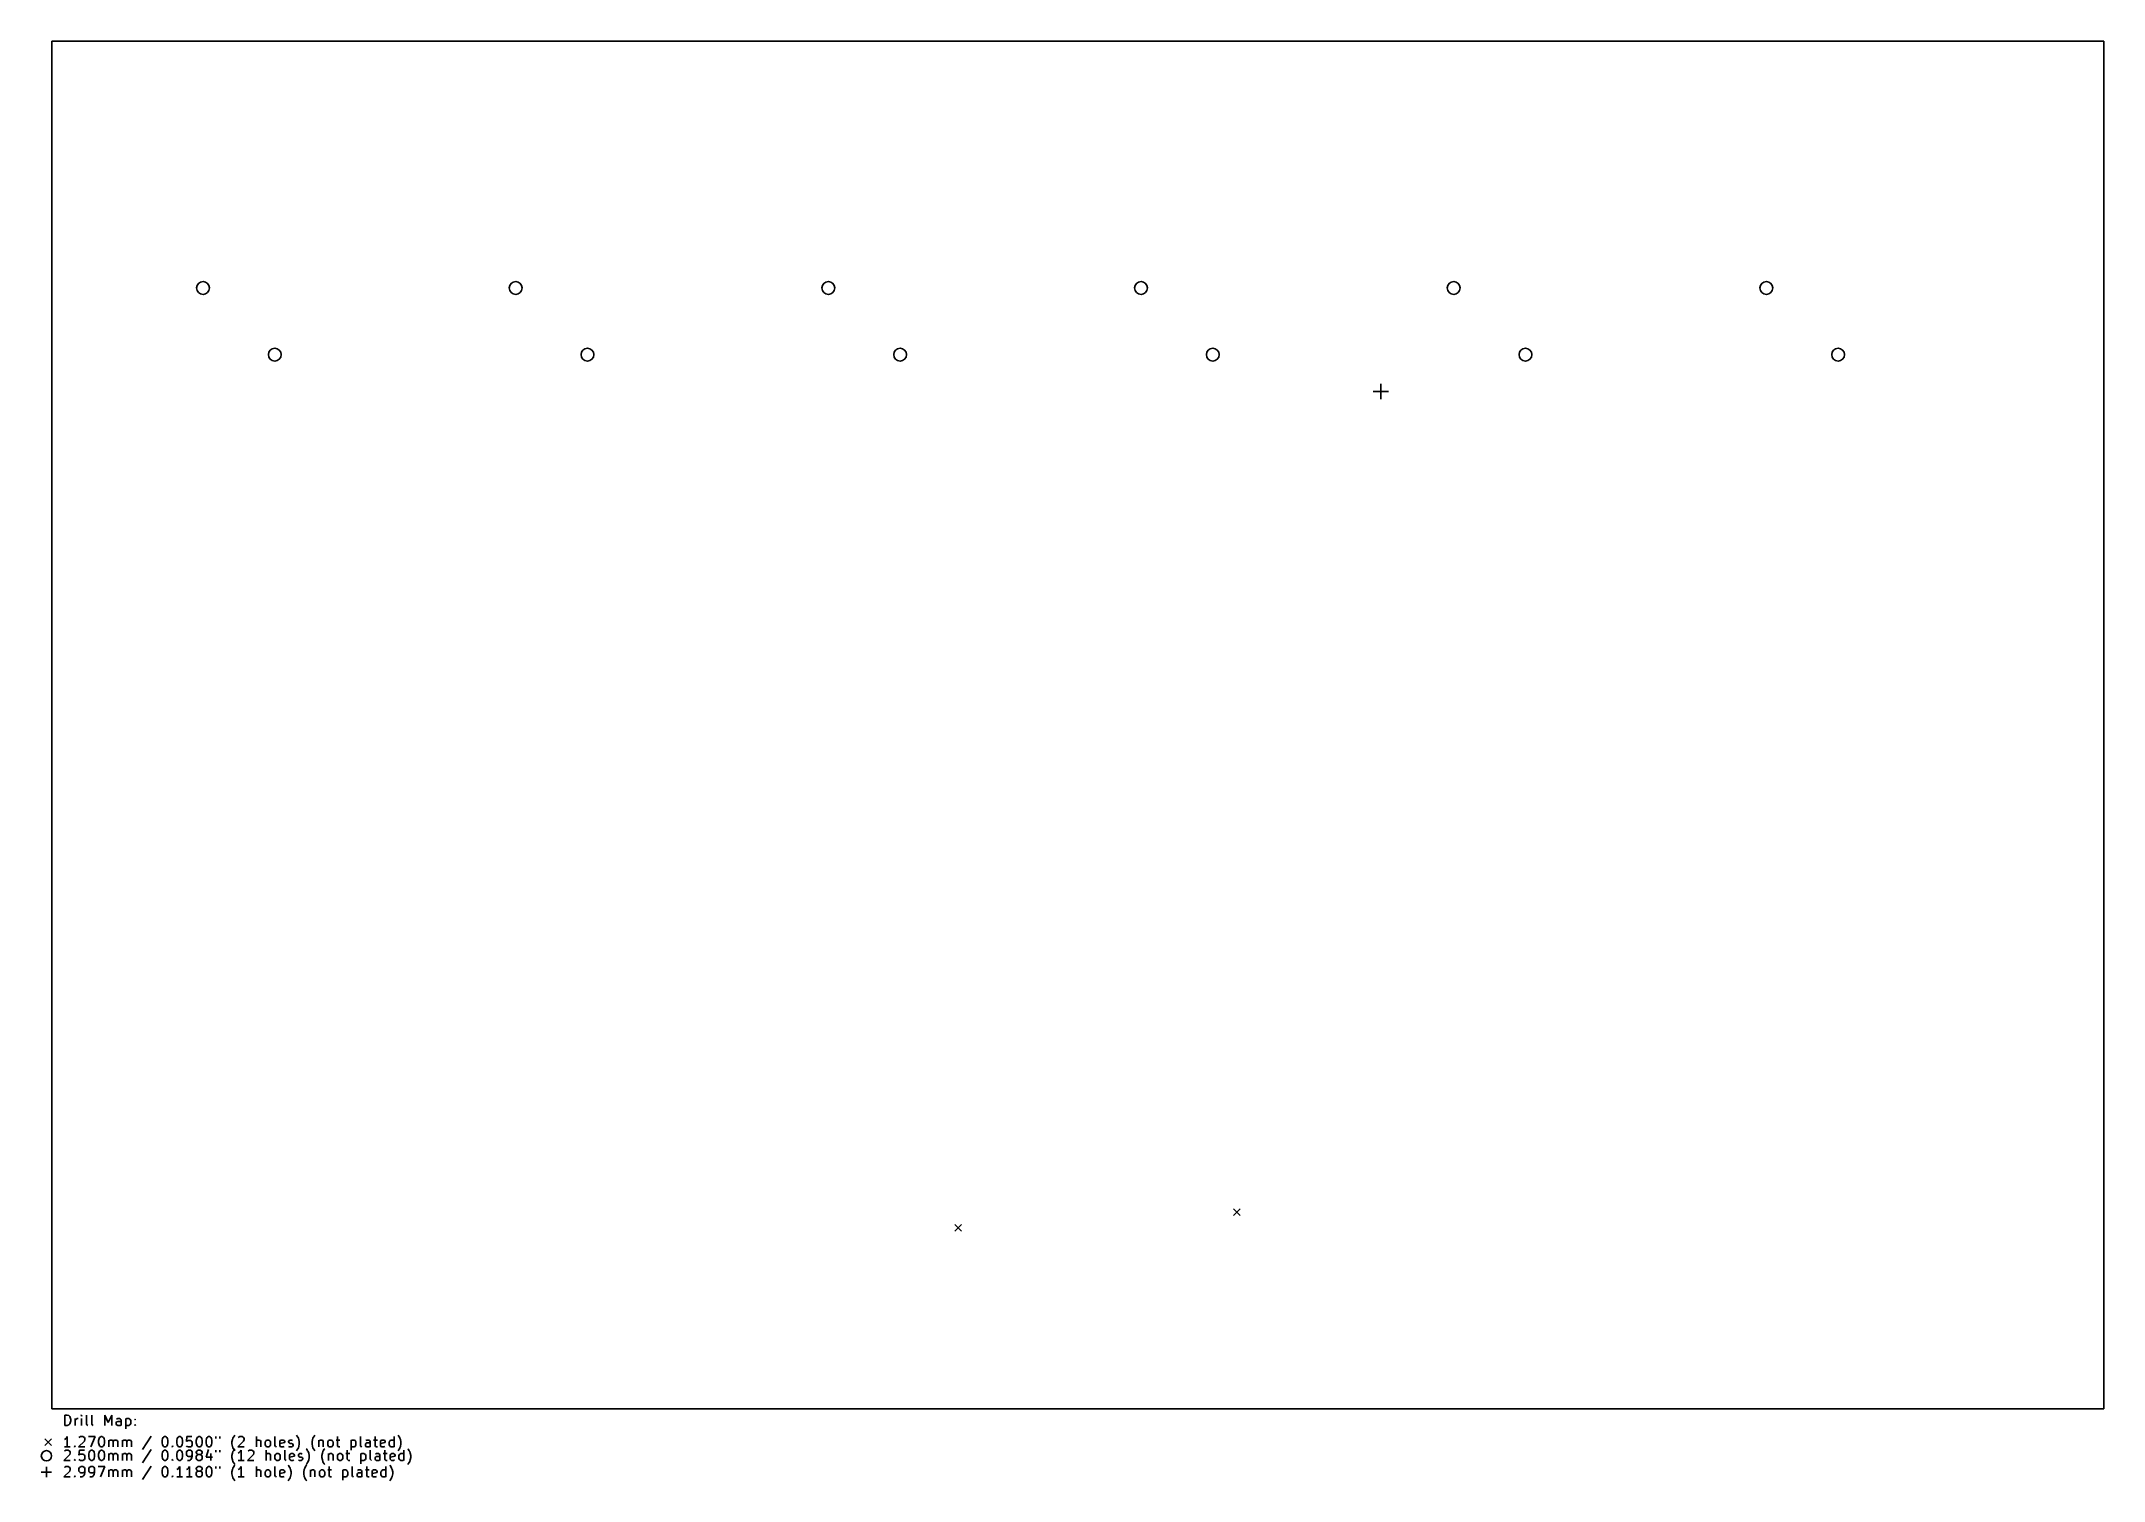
# Model space of a CAD drawing. Extents: x 3 to 18.8, y -13.8 to -2.7.
import ezdxf

# ---------------------------------------------------------------- set-up
doc = ezdxf.new("R2010")
doc.units = 0
doc.header["$MEASUREMENT"] = 0
doc.layers.add('BLACK', color=7, linetype='CONTINUOUS')

msp = doc.modelspace()

# ---------------------------------------------------------------- linework, layer by layer
at = {"layer": 'BLACK', "linetype": 'CONTINUOUS'}
for p, q in [((18.85, -2.7), (3.1, -2.7)), ((3.1, -13.2), (3.1, -2.7)), ((18.85, -2.7), (18.85, -13.2)), ((13.3, -5.329), (13.3, -5.447)), ((13.241, -5.388), (13.359, -5.388)), ((12.171, -11.664), (12.221, -11.714)), ((12.221, -11.664), (12.171, -11.714)), ((10.031, -11.784), (10.081, -11.834)), ((10.081, -11.784), (10.031, -11.834)), ((3.1, -13.2), (18.85, -13.2)), ((3.2, -13.326), (3.2, -13.247)), ((3.2, -13.247), (3.218, -13.247)), ((3.218, -13.247), (3.23, -13.251)), ((3.23, -13.251), (3.237, -13.258)), ((3.237, -13.258), (3.241, -13.266)), ((3.241, -13.266), (3.245, -13.281)), ((3.245, -13.292), (3.241, -13.307)), ((3.245, -13.281), (3.245, -13.292)), ((3.278, -13.326), (3.278, -13.273)), ((3.278, -13.288), (3.282, -13.281)), ((3.282, -13.281), (3.286, -13.277)), ((3.286, -13.277), (3.293, -13.273)), ((3.293, -13.273), (3.301, -13.273)), ((3.327, -13.247), (3.323, -13.251)), ((3.323, -13.251), (3.327, -13.254)), ((3.331, -13.251), (3.327, -13.247)), ((3.327, -13.247), (3.327, -13.254)), ((3.327, -13.254), (3.331, -13.251)), ((3.327, -13.326), (3.327, -13.273)), ((3.365, -13.314), (3.365, -13.247)), ((3.406, -13.314), (3.406, -13.247)), ((3.507, -13.326), (3.507, -13.247)), ((3.507, -13.247), (3.533, -13.303)), ((3.533, -13.303), (3.56, -13.247)), ((3.56, -13.247), (3.56, -13.326)), ((3.605, -13.273), (3.597, -13.277)), ((3.597, -13.299), (3.605, -13.296)), ((3.62, -13.273), (3.605, -13.273)), ((3.605, -13.296), (3.623, -13.296)), ((3.627, -13.277), (3.62, -13.273)), ((3.623, -13.296), (3.631, -13.292)), ((3.631, -13.284), (3.627, -13.277)), ((3.631, -13.326), (3.631, -13.284)), ((3.668, -13.273), (3.668, -13.352)), ((3.668, -13.277), (3.676, -13.273)), ((3.676, -13.273), (3.691, -13.273)), ((3.691, -13.273), (3.698, -13.277)), ((3.698, -13.277), (3.702, -13.281)), ((3.702, -13.281), (3.706, -13.288)), ((3.706, -13.288), (3.706, -13.311)), ((3.736, -13.281), (3.74, -13.277)), ((3.74, -13.284), (3.736, -13.281)), ((3.74, -13.277), (3.743, -13.281)), ((3.74, -13.277), (3.74, -13.284)), ((3.743, -13.281), (3.74, -13.284)), ((3.047, -13.43), (3.097, -13.48)), ((3.097, -13.43), (3.047, -13.48)), ((3.203, -13.431), (3.196, -13.435)), ((3.218, -13.326), (3.2, -13.326)), ((3.211, -13.423), (3.203, -13.431)), ((3.218, -13.412), (3.211, -13.423)), ((3.23, -13.322), (3.218, -13.326)), ((3.218, -13.491), (3.218, -13.412)), ((3.237, -13.314), (3.23, -13.322)), ((3.241, -13.307), (3.237, -13.314)), ((3.35, -13.446), (3.305, -13.491)), ((3.308, -13.42), (3.312, -13.416)), ((3.312, -13.416), (3.32, -13.412)), ((3.32, -13.412), (3.338, -13.412)), ((3.338, -13.412), (3.346, -13.416)), ((3.346, -13.416), (3.35, -13.42)), ((3.35, -13.42), (3.353, -13.427)), ((3.353, -13.435), (3.35, -13.446)), ((3.353, -13.427), (3.353, -13.435)), ((3.368, -13.322), (3.365, -13.314)), ((3.376, -13.326), (3.368, -13.322)), ((3.38, -13.412), (3.432, -13.412)), ((3.432, -13.412), (3.398, -13.491)), ((3.41, -13.322), (3.406, -13.314)), ((3.417, -13.326), (3.41, -13.322)), ((3.458, -13.442), (3.462, -13.427)), ((3.458, -13.461), (3.458, -13.442)), ((3.462, -13.427), (3.466, -13.42)), ((3.466, -13.42), (3.47, -13.416)), ((3.47, -13.416), (3.477, -13.412)), ((3.477, -13.412), (3.485, -13.412)), ((3.485, -13.412), (3.492, -13.416)), ((3.492, -13.416), (3.496, -13.42)), ((3.496, -13.42), (3.5, -13.427)), ((3.5, -13.427), (3.503, -13.442)), ((3.503, -13.442), (3.503, -13.461)), ((3.537, -13.491), (3.537, -13.438)), ((3.537, -13.446), (3.541, -13.442)), ((3.541, -13.442), (3.548, -13.438)), ((3.548, -13.438), (3.56, -13.438)), ((3.56, -13.438), (3.567, -13.442)), ((3.567, -13.442), (3.571, -13.45)), ((3.571, -13.45), (3.575, -13.442)), ((3.571, -13.45), (3.571, -13.491)), ((3.575, -13.442), (3.582, -13.438)), ((3.582, -13.438), (3.593, -13.438)), ((3.593, -13.307), (3.597, -13.299)), ((3.593, -13.314), (3.593, -13.307)), ((3.597, -13.322), (3.593, -13.314)), ((3.593, -13.438), (3.601, -13.442)), ((3.605, -13.326), (3.597, -13.322)), ((3.601, -13.442), (3.605, -13.45)), ((3.623, -13.326), (3.605, -13.326)), ((3.605, -13.45), (3.605, -13.491)), ((3.631, -13.322), (3.623, -13.326)), ((3.642, -13.491), (3.642, -13.438)), ((3.642, -13.446), (3.646, -13.442)), ((3.646, -13.442), (3.653, -13.438)), ((3.653, -13.438), (3.665, -13.438)), ((3.665, -13.438), (3.672, -13.442)), ((3.676, -13.326), (3.668, -13.322)), ((3.672, -13.442), (3.676, -13.45)), ((3.691, -13.326), (3.676, -13.326)), ((3.676, -13.45), (3.68, -13.442)), ((3.676, -13.45), (3.676, -13.491)), ((3.68, -13.442), (3.687, -13.438)), ((3.687, -13.438), (3.698, -13.438)), ((3.698, -13.322), (3.691, -13.326)), ((3.702, -13.318), (3.698, -13.322)), ((3.698, -13.438), (3.706, -13.442)), ((3.706, -13.311), (3.702, -13.318)), ((3.706, -13.442), (3.71, -13.45)), ((3.71, -13.45), (3.71, -13.491)), ((3.736, -13.322), (3.74, -13.318)), ((3.74, -13.326), (3.736, -13.322)), ((3.74, -13.318), (3.743, -13.322)), ((3.74, -13.318), (3.74, -13.326)), ((3.743, -13.322), (3.74, -13.326)), ((3.863, -13.408), (3.796, -13.51)), ((3.946, -13.442), (3.95, -13.427)), ((3.946, -13.461), (3.946, -13.442)), ((3.95, -13.427), (3.953, -13.42)), ((3.953, -13.42), (3.957, -13.416)), ((3.957, -13.416), (3.965, -13.412)), ((3.965, -13.412), (3.972, -13.412)), ((3.972, -13.412), (3.98, -13.416)), ((3.98, -13.416), (3.983, -13.42)), ((3.983, -13.42), (3.987, -13.427)), ((3.987, -13.427), (3.991, -13.442)), ((3.991, -13.442), (3.991, -13.461)), ((4.058, -13.442), (4.062, -13.427)), ((4.058, -13.461), (4.058, -13.442)), ((4.062, -13.427), (4.066, -13.42)), ((4.066, -13.42), (4.07, -13.416)), ((4.07, -13.416), (4.077, -13.412)), ((4.077, -13.412), (4.085, -13.412)), ((4.085, -13.412), (4.092, -13.416)), ((4.092, -13.416), (4.096, -13.42)), ((4.096, -13.42), (4.1, -13.427)), ((4.1, -13.427), (4.103, -13.442)), ((4.103, -13.442), (4.103, -13.461)), ((4.137, -13.412), (4.133, -13.45)), ((4.133, -13.45), (4.137, -13.446)), ((4.175, -13.412), (4.137, -13.412)), ((4.137, -13.446), (4.145, -13.442)), ((4.145, -13.442), (4.163, -13.442)), ((4.163, -13.442), (4.171, -13.446)), ((4.171, -13.446), (4.175, -13.45)), ((4.175, -13.45), (4.178, -13.457)), ((4.208, -13.442), (4.212, -13.427)), ((4.208, -13.461), (4.208, -13.442)), ((4.212, -13.427), (4.216, -13.42)), ((4.216, -13.42), (4.22, -13.416)), ((4.22, -13.416), (4.227, -13.412)), ((4.227, -13.412), (4.235, -13.412)), ((4.235, -13.412), (4.242, -13.416)), ((4.242, -13.416), (4.246, -13.42)), ((4.246, -13.42), (4.25, -13.427)), ((4.25, -13.427), (4.253, -13.442)), ((4.253, -13.442), (4.253, -13.461)), ((4.283, -13.442), (4.287, -13.427)), ((4.283, -13.461), (4.283, -13.442)), ((4.287, -13.427), (4.291, -13.42)), ((4.291, -13.42), (4.295, -13.416)), ((4.295, -13.416), (4.302, -13.412)), ((4.302, -13.412), (4.31, -13.412)), ((4.31, -13.412), (4.317, -13.416)), ((4.317, -13.416), (4.321, -13.42)), ((4.321, -13.42), (4.325, -13.427)), ((4.325, -13.427), (4.328, -13.442)), ((4.328, -13.442), (4.328, -13.461)), ((4.358, -13.412), (4.358, -13.427)), ((4.388, -13.412), (4.388, -13.427)), ((4.482, -13.453), (4.486, -13.435)), ((4.482, -13.468), (4.482, -13.453)), ((4.486, -13.435), (4.49, -13.423)), ((4.49, -13.423), (4.493, -13.416)), ((4.493, -13.416), (4.501, -13.405)), ((4.501, -13.405), (4.505, -13.401)), ((4.572, -13.446), (4.527, -13.491)), ((4.531, -13.42), (4.535, -13.416)), ((4.535, -13.416), (4.542, -13.412)), ((4.542, -13.412), (4.561, -13.412)), ((4.561, -13.412), (4.568, -13.416)), ((4.568, -13.416), (4.572, -13.42)), ((4.572, -13.42), (4.576, -13.427)), ((4.576, -13.435), (4.572, -13.446)), ((4.576, -13.427), (4.576, -13.435)), ((4.67, -13.491), (4.67, -13.412)), ((4.673, -13.442), (4.67, -13.446)), ((4.681, -13.438), (4.673, -13.442)), ((4.692, -13.438), (4.681, -13.438)), ((4.7, -13.442), (4.692, -13.438)), ((4.703, -13.45), (4.7, -13.442)), ((4.703, -13.491), (4.703, -13.45)), ((4.737, -13.453), (4.741, -13.446)), ((4.737, -13.476), (4.737, -13.453)), ((4.741, -13.446), (4.745, -13.442)), ((4.745, -13.442), (4.752, -13.438)), ((4.752, -13.438), (4.763, -13.438)), ((4.763, -13.438), (4.771, -13.442)), ((4.771, -13.442), (4.775, -13.446)), ((4.775, -13.446), (4.778, -13.453)), ((4.778, -13.453), (4.778, -13.476)), ((4.812, -13.48), (4.812, -13.412)), ((4.85, -13.45), (4.853, -13.442)), ((4.85, -13.48), (4.85, -13.45)), ((4.853, -13.442), (4.861, -13.438)), ((4.861, -13.438), (4.876, -13.438)), ((4.876, -13.438), (4.883, -13.442)), ((4.883, -13.442), (4.887, -13.45)), ((4.887, -13.45), (4.887, -13.457)), ((4.917, -13.45), (4.921, -13.442)), ((4.917, -13.453), (4.917, -13.45)), ((4.921, -13.461), (4.917, -13.453)), ((4.921, -13.442), (4.928, -13.438)), ((4.928, -13.438), (4.939, -13.438)), ((4.939, -13.438), (4.947, -13.442)), ((4.981, -13.405), (4.977, -13.401)), ((4.988, -13.416), (4.981, -13.405)), ((4.992, -13.423), (4.988, -13.416)), ((4.996, -13.435), (4.992, -13.423)), ((4.999, -13.453), (4.996, -13.435)), ((4.999, -13.468), (4.999, -13.453)), ((5.097, -13.453), (5.101, -13.435)), ((5.097, -13.468), (5.097, -13.453)), ((5.101, -13.435), (5.104, -13.423)), ((5.104, -13.423), (5.108, -13.416)), ((5.108, -13.416), (5.116, -13.405)), ((5.116, -13.405), (5.119, -13.401)), ((5.149, -13.438), (5.149, -13.491)), ((5.149, -13.446), (5.153, -13.442)), ((5.153, -13.442), (5.161, -13.438)), ((5.161, -13.438), (5.172, -13.438)), ((5.172, -13.438), (5.179, -13.442)), ((5.179, -13.442), (5.183, -13.45)), ((5.183, -13.45), (5.183, -13.491)), ((5.217, -13.453), (5.221, -13.446)), ((5.217, -13.476), (5.217, -13.453)), ((5.221, -13.446), (5.224, -13.442)), ((5.224, -13.442), (5.232, -13.438)), ((5.232, -13.438), (5.243, -13.438)), ((5.243, -13.438), (5.251, -13.442)), ((5.251, -13.442), (5.254, -13.446)), ((5.254, -13.446), (5.258, -13.453)), ((5.258, -13.453), (5.258, -13.476)), ((5.281, -13.438), (5.311, -13.438)), ((5.292, -13.412), (5.292, -13.48)), ((5.397, -13.438), (5.397, -13.517)), ((5.397, -13.442), (5.404, -13.438)), ((5.404, -13.438), (5.419, -13.438)), ((5.419, -13.438), (5.427, -13.442)), ((5.427, -13.442), (5.431, -13.446)), ((5.431, -13.446), (5.434, -13.453)), ((5.434, -13.453), (5.434, -13.476)), ((5.468, -13.48), (5.468, -13.412)), ((5.517, -13.438), (5.509, -13.442)), ((5.532, -13.438), (5.517, -13.438)), ((5.539, -13.442), (5.532, -13.438)), ((5.543, -13.45), (5.539, -13.442)), ((5.543, -13.491), (5.543, -13.45)), ((5.569, -13.438), (5.599, -13.438)), ((5.581, -13.412), (5.581, -13.48)), ((5.622, -13.45), (5.626, -13.442)), ((5.622, -13.48), (5.622, -13.45)), ((5.626, -13.442), (5.633, -13.438)), ((5.633, -13.438), (5.648, -13.438)), ((5.648, -13.438), (5.656, -13.442)), ((5.656, -13.442), (5.659, -13.45)), ((5.659, -13.45), (5.659, -13.457)), ((5.689, -13.453), (5.693, -13.446)), ((5.689, -13.476), (5.689, -13.453)), ((5.693, -13.446), (5.697, -13.442)), ((5.697, -13.442), (5.704, -13.438)), ((5.704, -13.438), (5.719, -13.438)), ((5.719, -13.438), (5.727, -13.442)), ((5.727, -13.491), (5.727, -13.412)), ((5.761, -13.405), (5.757, -13.401)), ((5.768, -13.416), (5.761, -13.405)), ((5.772, -13.423), (5.768, -13.416)), ((5.776, -13.435), (5.772, -13.423)), ((5.779, -13.453), (5.776, -13.435)), ((5.779, -13.468), (5.779, -13.453)), ((3.237, -13.55), (3.192, -13.595)), ((3.192, -13.595), (3.241, -13.595)), ((3.241, -13.491), (3.196, -13.491)), ((3.196, -13.524), (3.2, -13.52)), ((3.2, -13.52), (3.207, -13.516)), ((3.207, -13.516), (3.226, -13.516)), ((3.226, -13.516), (3.233, -13.52)), ((3.233, -13.52), (3.237, -13.524)), ((3.237, -13.524), (3.241, -13.531)), ((3.241, -13.539), (3.237, -13.55)), ((3.241, -13.531), (3.241, -13.539)), ((3.271, -13.487), (3.275, -13.483)), ((3.275, -13.491), (3.271, -13.487)), ((3.271, -13.591), (3.275, -13.587)), ((3.275, -13.595), (3.271, -13.591)), ((3.275, -13.483), (3.278, -13.487)), ((3.275, -13.483), (3.275, -13.491)), ((3.278, -13.487), (3.275, -13.491)), ((3.275, -13.587), (3.278, -13.591)), ((3.275, -13.587), (3.275, -13.595)), ((3.278, -13.591), (3.275, -13.595)), ((3.305, -13.491), (3.353, -13.491)), ((3.312, -13.516), (3.308, -13.554)), ((3.308, -13.554), (3.312, -13.55)), ((3.312, -13.591), (3.308, -13.587)), ((3.35, -13.516), (3.312, -13.516)), ((3.312, -13.55), (3.32, -13.546)), ((3.32, -13.595), (3.312, -13.591)), ((3.32, -13.546), (3.338, -13.546)), ((3.338, -13.595), (3.32, -13.595)), ((3.338, -13.546), (3.346, -13.55)), ((3.346, -13.591), (3.338, -13.595)), ((3.346, -13.55), (3.35, -13.554)), ((3.35, -13.587), (3.346, -13.591)), ((3.35, -13.554), (3.353, -13.561)), ((3.353, -13.58), (3.35, -13.587)), ((3.353, -13.561), (3.353, -13.58)), ((3.383, -13.546), (3.387, -13.531)), ((3.383, -13.565), (3.383, -13.546)), ((3.387, -13.58), (3.383, -13.565)), ((3.387, -13.531), (3.391, -13.524)), ((3.391, -13.587), (3.387, -13.58)), ((3.391, -13.524), (3.395, -13.52)), ((3.395, -13.591), (3.391, -13.587)), ((3.395, -13.52), (3.402, -13.516)), ((3.402, -13.595), (3.395, -13.591)), ((3.402, -13.516), (3.41, -13.516)), ((3.41, -13.595), (3.402, -13.595)), ((3.41, -13.516), (3.417, -13.52)), ((3.417, -13.591), (3.41, -13.595)), ((3.417, -13.52), (3.421, -13.524)), ((3.421, -13.587), (3.417, -13.591)), ((3.421, -13.524), (3.425, -13.531)), ((3.425, -13.58), (3.421, -13.587)), ((3.425, -13.531), (3.428, -13.546)), ((3.428, -13.565), (3.425, -13.58)), ((3.428, -13.546), (3.428, -13.565)), ((3.462, -13.476), (3.458, -13.461)), ((3.458, -13.546), (3.462, -13.531)), ((3.458, -13.565), (3.458, -13.546)), ((3.462, -13.58), (3.458, -13.565)), ((3.466, -13.483), (3.462, -13.476)), ((3.462, -13.531), (3.466, -13.524)), ((3.466, -13.587), (3.462, -13.58)), ((3.47, -13.487), (3.466, -13.483)), ((3.466, -13.524), (3.47, -13.52)), ((3.47, -13.591), (3.466, -13.587)), ((3.477, -13.491), (3.47, -13.487)), ((3.47, -13.52), (3.477, -13.516)), ((3.477, -13.595), (3.47, -13.591)), ((3.485, -13.491), (3.477, -13.491)), ((3.477, -13.516), (3.485, -13.516)), ((3.485, -13.595), (3.477, -13.595)), ((3.492, -13.487), (3.485, -13.491)), ((3.485, -13.516), (3.492, -13.52)), ((3.492, -13.591), (3.485, -13.595)), ((3.496, -13.483), (3.492, -13.487)), ((3.492, -13.52), (3.496, -13.524)), ((3.496, -13.587), (3.492, -13.591)), ((3.5, -13.476), (3.496, -13.483)), ((3.496, -13.524), (3.5, -13.531)), ((3.5, -13.58), (3.496, -13.587)), ((3.503, -13.461), (3.5, -13.476)), ((3.5, -13.531), (3.503, -13.546)), ((3.503, -13.565), (3.5, -13.58)), ((3.503, -13.546), (3.503, -13.565)), ((3.537, -13.595), (3.537, -13.542)), ((3.537, -13.55), (3.541, -13.546)), ((3.541, -13.546), (3.548, -13.542)), ((3.548, -13.542), (3.56, -13.542)), ((3.56, -13.542), (3.567, -13.546)), ((3.567, -13.546), (3.571, -13.554)), ((3.571, -13.554), (3.575, -13.546)), ((3.571, -13.554), (3.571, -13.595)), ((3.575, -13.546), (3.582, -13.542)), ((3.582, -13.542), (3.593, -13.542)), ((3.593, -13.542), (3.601, -13.546)), ((3.601, -13.546), (3.605, -13.554)), ((3.605, -13.554), (3.605, -13.595)), ((3.642, -13.595), (3.642, -13.542)), ((3.642, -13.55), (3.646, -13.546)), ((3.646, -13.546), (3.653, -13.542)), ((3.653, -13.542), (3.665, -13.542)), ((3.665, -13.542), (3.672, -13.546)), ((3.672, -13.546), (3.676, -13.554)), ((3.676, -13.554), (3.68, -13.546)), ((3.676, -13.554), (3.676, -13.595)), ((3.68, -13.546), (3.687, -13.542)), ((3.687, -13.542), (3.698, -13.542)), ((3.698, -13.542), (3.706, -13.546)), ((3.706, -13.546), (3.71, -13.554)), ((3.71, -13.554), (3.71, -13.595)), ((3.863, -13.512), (3.796, -13.614)), ((3.95, -13.476), (3.946, -13.461)), ((3.946, -13.546), (3.95, -13.531)), ((3.946, -13.565), (3.946, -13.546)), ((3.95, -13.58), (3.946, -13.565)), ((3.953, -13.483), (3.95, -13.476)), ((3.95, -13.531), (3.953, -13.524)), ((3.953, -13.587), (3.95, -13.58)), ((3.957, -13.487), (3.953, -13.483)), ((3.953, -13.524), (3.957, -13.52)), ((3.957, -13.591), (3.953, -13.587)), ((3.965, -13.491), (3.957, -13.487)), ((3.957, -13.52), (3.965, -13.516)), ((3.965, -13.595), (3.957, -13.591)), ((3.972, -13.491), (3.965, -13.491)), ((3.965, -13.516), (3.972, -13.516)), ((3.972, -13.595), (3.965, -13.595)), ((3.98, -13.487), (3.972, -13.491)), ((3.972, -13.516), (3.98, -13.52)), ((3.98, -13.591), (3.972, -13.595)), ((3.983, -13.483), (3.98, -13.487)), ((3.98, -13.52), (3.983, -13.524)), ((3.983, -13.587), (3.98, -13.591)), ((3.987, -13.476), (3.983, -13.483)), ((3.983, -13.524), (3.987, -13.531)), ((3.987, -13.58), (3.983, -13.587)), ((3.991, -13.461), (3.987, -13.476)), ((3.987, -13.531), (3.991, -13.546)), ((3.991, -13.565), (3.987, -13.58)), ((3.991, -13.546), (3.991, -13.565)), ((4.021, -13.487), (4.025, -13.483)), ((4.025, -13.491), (4.021, -13.487)), ((4.021, -13.591), (4.025, -13.587)), ((4.025, -13.595), (4.021, -13.591)), ((4.025, -13.483), (4.028, -13.487)), ((4.025, -13.483), (4.025, -13.491)), ((4.028, -13.487), (4.025, -13.491)), ((4.025, -13.587), (4.028, -13.591)), ((4.025, -13.587), (4.025, -13.595)), ((4.028, -13.591), (4.025, -13.595)), ((4.062, -13.476), (4.058, -13.461)), ((4.058, -13.546), (4.062, -13.531)), ((4.058, -13.565), (4.058, -13.546)), ((4.062, -13.58), (4.058, -13.565)), ((4.066, -13.483), (4.062, -13.476)), ((4.062, -13.531), (4.066, -13.524)), ((4.066, -13.587), (4.062, -13.58)), ((4.07, -13.487), (4.066, -13.483)), ((4.066, -13.524), (4.07, -13.52)), ((4.07, -13.591), (4.066, -13.587)), ((4.077, -13.491), (4.07, -13.487)), ((4.07, -13.52), (4.077, -13.516)), ((4.077, -13.595), (4.07, -13.591)), ((4.085, -13.491), (4.077, -13.491)), ((4.077, -13.516), (4.085, -13.516)), ((4.085, -13.595), (4.077, -13.595)), ((4.092, -13.487), (4.085, -13.491)), ((4.085, -13.516), (4.092, -13.52)), ((4.092, -13.591), (4.085, -13.595)), ((4.096, -13.483), (4.092, -13.487)), ((4.092, -13.52), (4.096, -13.524)), ((4.096, -13.587), (4.092, -13.591)), ((4.1, -13.476), (4.096, -13.483)), ((4.096, -13.524), (4.1, -13.531)), ((4.1, -13.58), (4.096, -13.587)), ((4.103, -13.461), (4.1, -13.476)), ((4.1, -13.531), (4.103, -13.546)), ((4.103, -13.565), (4.1, -13.58)), ((4.103, -13.546), (4.103, -13.565)), ((4.137, -13.487), (4.133, -13.483)), ((4.137, -13.524), (4.133, -13.531)), ((4.133, -13.531), (4.133, -13.55)), ((4.133, -13.55), (4.137, -13.557)), ((4.145, -13.491), (4.137, -13.487)), ((4.141, -13.52), (4.137, -13.524)), ((4.137, -13.557), (4.141, -13.561)), ((4.148, -13.516), (4.141, -13.52)), ((4.141, -13.561), (4.148, -13.565)), ((4.141, -13.595), (4.156, -13.595)), ((4.163, -13.491), (4.145, -13.491)), ((4.163, -13.516), (4.148, -13.516)), ((4.148, -13.565), (4.163, -13.565)), ((4.156, -13.595), (4.163, -13.591)), ((4.171, -13.487), (4.163, -13.491)), ((4.171, -13.52), (4.163, -13.516)), ((4.163, -13.565), (4.171, -13.561)), ((4.163, -13.591), (4.167, -13.587)), ((4.167, -13.587), (4.175, -13.576)), ((4.175, -13.483), (4.171, -13.487)), ((4.175, -13.524), (4.171, -13.52)), ((4.171, -13.561), (4.175, -13.557)), ((4.178, -13.476), (4.175, -13.483)), ((4.178, -13.531), (4.175, -13.524)), ((4.175, -13.557), (4.178, -13.55)), ((4.175, -13.576), (4.178, -13.561)), ((4.178, -13.457), (4.178, -13.476)), ((4.178, -13.561), (4.178, -13.531)), ((4.212, -13.476), (4.208, -13.461)), ((4.208, -13.531), (4.212, -13.524)), ((4.208, -13.535), (4.208, -13.531)), ((4.212, -13.542), (4.208, -13.535)), ((4.212, -13.557), (4.208, -13.565)), ((4.208, -13.565), (4.208, -13.58)), ((4.208, -13.58), (4.212, -13.587)), ((4.216, -13.483), (4.212, -13.476)), ((4.212, -13.524), (4.216, -13.52)), ((4.216, -13.546), (4.212, -13.542)), ((4.216, -13.554), (4.212, -13.557)), ((4.212, -13.587), (4.216, -13.591)), ((4.22, -13.487), (4.216, -13.483)), ((4.216, -13.52), (4.223, -13.516)), ((4.223, -13.55), (4.216, -13.546)), ((4.223, -13.55), (4.216, -13.554)), ((4.216, -13.591), (4.223, -13.595)), ((4.227, -13.491), (4.22, -13.487)), ((4.223, -13.516), (4.238, -13.516)), ((4.238, -13.55), (4.223, -13.55)), ((4.223, -13.595), (4.238, -13.595)), ((4.235, -13.491), (4.227, -13.491)), ((4.242, -13.487), (4.235, -13.491)), ((4.238, -13.516), (4.246, -13.52)), ((4.246, -13.546), (4.238, -13.55)), ((4.246, -13.554), (4.238, -13.55)), ((4.238, -13.595), (4.246, -13.591)), ((4.246, -13.483), (4.242, -13.487)), ((4.25, -13.476), (4.246, -13.483)), ((4.246, -13.52), (4.25, -13.524)), ((4.25, -13.542), (4.246, -13.546)), ((4.25, -13.557), (4.246, -13.554)), ((4.246, -13.591), (4.25, -13.587)), ((4.253, -13.461), (4.25, -13.476)), ((4.25, -13.524), (4.253, -13.531)), ((4.253, -13.535), (4.25, -13.542)), ((4.253, -13.565), (4.25, -13.557)), ((4.25, -13.587), (4.253, -13.58)), ((4.253, -13.531), (4.253, -13.535)), ((4.253, -13.58), (4.253, -13.565)), ((4.287, -13.476), (4.283, -13.461)), ((4.302, -13.512), (4.283, -13.569)), ((4.283, -13.569), (4.332, -13.569)), ((4.291, -13.483), (4.287, -13.476)), ((4.295, -13.487), (4.291, -13.483)), ((4.302, -13.491), (4.295, -13.487)), ((4.31, -13.491), (4.302, -13.491)), ((4.317, -13.487), (4.31, -13.491)), ((4.321, -13.483), (4.317, -13.487)), ((4.325, -13.476), (4.321, -13.483)), ((4.321, -13.542), (4.321, -13.595)), ((4.328, -13.461), (4.325, -13.476)), ((4.358, -13.516), (4.358, -13.531)), ((4.388, -13.516), (4.388, -13.531)), ((4.486, -13.487), (4.482, -13.468)), ((4.482, -13.557), (4.486, -13.539)), ((4.482, -13.572), (4.482, -13.557)), ((4.486, -13.591), (4.482, -13.572)), ((4.49, -13.498), (4.486, -13.487)), ((4.486, -13.539), (4.49, -13.527)), ((4.49, -13.602), (4.486, -13.591)), ((4.493, -13.506), (4.49, -13.498)), ((4.49, -13.527), (4.493, -13.52)), ((4.493, -13.61), (4.49, -13.602)), ((4.501, -13.517), (4.493, -13.506)), ((4.493, -13.52), (4.501, -13.509)), ((4.501, -13.621), (4.493, -13.61)), ((4.501, -13.509), (4.505, -13.505)), ((4.505, -13.521), (4.501, -13.517)), ((4.527, -13.491), (4.576, -13.491)), ((4.538, -13.535), (4.531, -13.539)), ((4.576, -13.595), (4.531, -13.595)), ((4.546, -13.527), (4.538, -13.535)), ((4.553, -13.516), (4.546, -13.527)), ((4.553, -13.595), (4.553, -13.516)), ((4.647, -13.55), (4.602, -13.595)), ((4.602, -13.595), (4.651, -13.595)), ((4.606, -13.524), (4.61, -13.52)), ((4.61, -13.52), (4.617, -13.516)), ((4.617, -13.516), (4.636, -13.516)), ((4.636, -13.516), (4.643, -13.52)), ((4.643, -13.52), (4.647, -13.524)), ((4.647, -13.524), (4.651, -13.531)), ((4.651, -13.539), (4.647, -13.55)), ((4.651, -13.531), (4.651, -13.539)), ((4.741, -13.483), (4.737, -13.476)), ((4.745, -13.487), (4.741, -13.483)), ((4.752, -13.491), (4.745, -13.487)), ((4.745, -13.595), (4.745, -13.516)), ((4.748, -13.546), (4.745, -13.55)), ((4.756, -13.542), (4.748, -13.546)), ((4.763, -13.491), (4.752, -13.491)), ((4.767, -13.542), (4.756, -13.542)), ((4.771, -13.487), (4.763, -13.491)), ((4.775, -13.546), (4.767, -13.542)), ((4.775, -13.483), (4.771, -13.487)), ((4.778, -13.476), (4.775, -13.483)), ((4.778, -13.554), (4.775, -13.546)), ((4.778, -13.595), (4.778, -13.554)), ((4.816, -13.487), (4.812, -13.48)), ((4.812, -13.557), (4.816, -13.55)), ((4.812, -13.58), (4.812, -13.557)), ((4.816, -13.587), (4.812, -13.58)), ((4.823, -13.491), (4.816, -13.487)), ((4.816, -13.55), (4.82, -13.546)), ((4.82, -13.591), (4.816, -13.587)), ((4.82, -13.546), (4.827, -13.542)), ((4.827, -13.595), (4.82, -13.591)), ((4.827, -13.542), (4.838, -13.542)), ((4.838, -13.595), (4.827, -13.595)), ((4.838, -13.542), (4.846, -13.546)), ((4.846, -13.591), (4.838, -13.595)), ((4.846, -13.546), (4.85, -13.55)), ((4.85, -13.587), (4.846, -13.591)), ((4.887, -13.457), (4.85, -13.465)), ((4.853, -13.487), (4.85, -13.48)), ((4.85, -13.55), (4.853, -13.557)), ((4.853, -13.58), (4.85, -13.587)), ((4.861, -13.491), (4.853, -13.487)), ((4.853, -13.557), (4.853, -13.58)), ((4.876, -13.491), (4.861, -13.491)), ((4.883, -13.487), (4.876, -13.491)), ((4.887, -13.584), (4.887, -13.516)), ((4.891, -13.591), (4.887, -13.584)), ((4.898, -13.595), (4.891, -13.591)), ((4.917, -13.487), (4.924, -13.491)), ((4.928, -13.465), (4.921, -13.461)), ((4.924, -13.491), (4.939, -13.491)), ((4.924, -13.554), (4.928, -13.546)), ((4.924, -13.584), (4.924, -13.554)), ((4.962, -13.561), (4.924, -13.569)), ((4.928, -13.591), (4.924, -13.584)), ((4.939, -13.465), (4.928, -13.465)), ((4.928, -13.546), (4.936, -13.542)), ((4.936, -13.595), (4.928, -13.591)), ((4.936, -13.542), (4.951, -13.542)), ((4.951, -13.595), (4.936, -13.595)), ((4.947, -13.468), (4.939, -13.465)), ((4.939, -13.491), (4.947, -13.487)), ((4.951, -13.476), (4.947, -13.468)), ((4.947, -13.487), (4.951, -13.48)), ((4.951, -13.48), (4.951, -13.476)), ((4.951, -13.542), (4.958, -13.546)), ((4.958, -13.591), (4.951, -13.595)), ((4.958, -13.546), (4.962, -13.554)), ((4.962, -13.554), (4.962, -13.561)), ((4.977, -13.521), (4.981, -13.517)), ((4.981, -13.517), (4.988, -13.506)), ((4.988, -13.506), (4.992, -13.498)), ((4.992, -13.498), (4.996, -13.487)), ((4.992, -13.554), (4.996, -13.546)), ((4.992, -13.557), (4.992, -13.554)), ((4.996, -13.565), (4.992, -13.557)), ((4.992, -13.591), (4.999, -13.595)), ((4.996, -13.487), (4.999, -13.468)), ((4.996, -13.546), (5.003, -13.542)), ((5.003, -13.569), (4.996, -13.565)), ((4.999, -13.595), (5.014, -13.595)), ((5.003, -13.542), (5.014, -13.542)), ((5.014, -13.569), (5.003, -13.569)), ((5.014, -13.542), (5.022, -13.546)), ((5.022, -13.572), (5.014, -13.569)), ((5.014, -13.595), (5.022, -13.591)), ((5.026, -13.58), (5.022, -13.572)), ((5.022, -13.591), (5.026, -13.584)), ((5.026, -13.584), (5.026, -13.58)), ((5.056, -13.509), (5.052, -13.505)), ((5.063, -13.52), (5.056, -13.509)), ((5.056, -13.621), (5.063, -13.61)), ((5.067, -13.527), (5.063, -13.52)), ((5.063, -13.61), (5.067, -13.602)), ((5.071, -13.539), (5.067, -13.527)), ((5.067, -13.602), (5.071, -13.591)), ((5.074, -13.557), (5.071, -13.539)), ((5.071, -13.591), (5.074, -13.572)), ((5.074, -13.572), (5.074, -13.557)), ((5.101, -13.487), (5.097, -13.468)), ((5.104, -13.498), (5.101, -13.487)), ((5.108, -13.506), (5.104, -13.498)), ((5.116, -13.517), (5.108, -13.506)), ((5.119, -13.521), (5.116, -13.517)), ((5.172, -13.557), (5.176, -13.539)), ((5.172, -13.572), (5.172, -13.557)), ((5.176, -13.591), (5.172, -13.572)), ((5.176, -13.539), (5.179, -13.527)), ((5.179, -13.602), (5.176, -13.591)), ((5.179, -13.527), (5.183, -13.52)), ((5.183, -13.61), (5.179, -13.602)), ((5.183, -13.52), (5.191, -13.509)), ((5.191, -13.621), (5.183, -13.61)), ((5.191, -13.509), (5.194, -13.505)), ((5.221, -13.483), (5.217, -13.476)), ((5.224, -13.487), (5.221, -13.483)), ((5.232, -13.491), (5.224, -13.487)), ((5.224, -13.542), (5.224, -13.595)), ((5.224, -13.55), (5.228, -13.546)), ((5.228, -13.546), (5.236, -13.542)), ((5.243, -13.491), (5.232, -13.491)), ((5.236, -13.542), (5.247, -13.542)), ((5.251, -13.487), (5.243, -13.491)), ((5.247, -13.542), (5.254, -13.546)), ((5.254, -13.483), (5.251, -13.487)), ((5.258, -13.476), (5.254, -13.483)), ((5.254, -13.546), (5.258, -13.554)), ((5.258, -13.554), (5.258, -13.595)), ((5.292, -13.48), (5.296, -13.487)), ((5.292, -13.557), (5.296, -13.55)), ((5.292, -13.58), (5.292, -13.557)), ((5.296, -13.587), (5.292, -13.58)), ((5.296, -13.487), (5.303, -13.491)), ((5.296, -13.55), (5.299, -13.546)), ((5.299, -13.591), (5.296, -13.587)), ((5.299, -13.546), (5.307, -13.542)), ((5.307, -13.595), (5.299, -13.591)), ((5.303, -13.491), (5.311, -13.491)), ((5.307, -13.542), (5.318, -13.542)), ((5.318, -13.595), (5.307, -13.595)), ((5.318, -13.542), (5.326, -13.546)), ((5.326, -13.591), (5.318, -13.595)), ((5.326, -13.546), (5.329, -13.55)), ((5.329, -13.587), (5.326, -13.591)), ((5.329, -13.55), (5.333, -13.557)), ((5.333, -13.58), (5.329, -13.587)), ((5.333, -13.557), (5.333, -13.58)), ((5.356, -13.542), (5.386, -13.542)), ((5.367, -13.516), (5.367, -13.584)), ((5.367, -13.584), (5.371, -13.591)), ((5.371, -13.591), (5.378, -13.595)), ((5.378, -13.595), (5.386, -13.595)), ((5.404, -13.491), (5.397, -13.487)), ((5.419, -13.491), (5.404, -13.491)), ((5.427, -13.487), (5.419, -13.491)), ((5.431, -13.483), (5.427, -13.487)), ((5.434, -13.476), (5.431, -13.483)), ((5.472, -13.487), (5.468, -13.48)), ((5.479, -13.491), (5.472, -13.487)), ((5.472, -13.542), (5.472, -13.621)), ((5.472, -13.546), (5.479, -13.542)), ((5.479, -13.595), (5.472, -13.591)), ((5.479, -13.542), (5.494, -13.542)), ((5.494, -13.595), (5.479, -13.595)), ((5.494, -13.542), (5.502, -13.546)), ((5.502, -13.591), (5.494, -13.595)), ((5.502, -13.546), (5.506, -13.55)), ((5.506, -13.587), (5.502, -13.591)), ((5.506, -13.472), (5.509, -13.465)), ((5.506, -13.48), (5.506, -13.472)), ((5.509, -13.487), (5.506, -13.48)), ((5.506, -13.55), (5.509, -13.557)), ((5.509, -13.58), (5.506, -13.587)), ((5.509, -13.465), (5.517, -13.461)), ((5.517, -13.491), (5.509, -13.487)), ((5.509, -13.557), (5.509, -13.58)), ((5.517, -13.461), (5.536, -13.461)), ((5.536, -13.491), (5.517, -13.491)), ((5.536, -13.461), (5.543, -13.457)), ((5.543, -13.487), (5.536, -13.491)), ((5.543, -13.584), (5.543, -13.516)), ((5.547, -13.591), (5.543, -13.584)), ((5.554, -13.595), (5.547, -13.591)), ((5.581, -13.48), (5.584, -13.487)), ((5.581, -13.576), (5.584, -13.569)), ((5.581, -13.584), (5.581, -13.576)), ((5.584, -13.591), (5.581, -13.584)), ((5.584, -13.487), (5.592, -13.491)), ((5.592, -13.542), (5.584, -13.546)), ((5.584, -13.569), (5.592, -13.565)), ((5.592, -13.595), (5.584, -13.591)), ((5.592, -13.491), (5.599, -13.491)), ((5.607, -13.542), (5.592, -13.542)), ((5.592, -13.565), (5.611, -13.565)), ((5.611, -13.595), (5.592, -13.595)), ((5.614, -13.546), (5.607, -13.542)), ((5.611, -13.565), (5.618, -13.561)), ((5.618, -13.591), (5.611, -13.595)), ((5.618, -13.554), (5.614, -13.546)), ((5.618, -13.595), (5.618, -13.554)), ((5.659, -13.457), (5.622, -13.465)), ((5.626, -13.487), (5.622, -13.48)), ((5.633, -13.491), (5.626, -13.487)), ((5.648, -13.491), (5.633, -13.491)), ((5.644, -13.542), (5.674, -13.542)), ((5.656, -13.487), (5.648, -13.491)), ((5.656, -13.516), (5.656, -13.584)), ((5.656, -13.584), (5.659, -13.591)), ((5.659, -13.591), (5.667, -13.595)), ((5.667, -13.595), (5.674, -13.595)), ((5.693, -13.483), (5.689, -13.476)), ((5.697, -13.487), (5.693, -13.483)), ((5.704, -13.491), (5.697, -13.487)), ((5.697, -13.554), (5.701, -13.546)), ((5.697, -13.584), (5.697, -13.554)), ((5.734, -13.561), (5.697, -13.569)), ((5.701, -13.591), (5.697, -13.584)), ((5.701, -13.546), (5.708, -13.542)), ((5.708, -13.595), (5.701, -13.591)), ((5.719, -13.491), (5.704, -13.491)), ((5.708, -13.542), (5.723, -13.542)), ((5.723, -13.595), (5.708, -13.595)), ((5.727, -13.487), (5.719, -13.491)), ((5.723, -13.542), (5.731, -13.546)), ((5.731, -13.591), (5.723, -13.595)), ((5.731, -13.546), (5.734, -13.554)), ((5.734, -13.554), (5.734, -13.561)), ((5.757, -13.521), (5.761, -13.517)), ((5.761, -13.517), (5.768, -13.506)), ((5.764, -13.557), (5.768, -13.55)), ((5.764, -13.58), (5.764, -13.557)), ((5.768, -13.587), (5.764, -13.58)), ((5.768, -13.506), (5.772, -13.498)), ((5.768, -13.55), (5.772, -13.546)), ((5.772, -13.591), (5.768, -13.587)), ((5.772, -13.498), (5.776, -13.487)), ((5.772, -13.546), (5.779, -13.542)), ((5.779, -13.595), (5.772, -13.591)), ((5.776, -13.487), (5.779, -13.468)), ((5.779, -13.542), (5.794, -13.542)), ((5.794, -13.595), (5.779, -13.595)), ((5.794, -13.542), (5.802, -13.546)), ((5.802, -13.591), (5.794, -13.595)), ((5.802, -13.595), (5.802, -13.516)), ((5.836, -13.509), (5.832, -13.505)), ((5.843, -13.52), (5.836, -13.509)), ((5.836, -13.621), (5.843, -13.61)), ((5.847, -13.527), (5.843, -13.52)), ((5.843, -13.61), (5.847, -13.602)), ((5.851, -13.539), (5.847, -13.527)), ((5.847, -13.602), (5.851, -13.591)), ((5.854, -13.557), (5.851, -13.539)), ((5.851, -13.591), (5.854, -13.572)), ((5.854, -13.572), (5.854, -13.557)), ((3.018, -13.685), (3.097, -13.685)), ((3.058, -13.645), (3.058, -13.724)), ((3.237, -13.676), (3.192, -13.721)), ((3.192, -13.721), (3.241, -13.721)), ((3.196, -13.65), (3.2, -13.646)), ((3.2, -13.646), (3.207, -13.642)), ((3.207, -13.642), (3.226, -13.642)), ((3.226, -13.642), (3.233, -13.646)), ((3.233, -13.646), (3.237, -13.65)), ((3.237, -13.65), (3.241, -13.657)), ((3.241, -13.665), (3.237, -13.676)), ((3.241, -13.657), (3.241, -13.665)), ((3.271, -13.717), (3.275, -13.713)), ((3.275, -13.721), (3.271, -13.717)), ((3.275, -13.713), (3.278, -13.717)), ((3.275, -13.713), (3.275, -13.721)), ((3.278, -13.717), (3.275, -13.721)), ((3.312, -13.65), (3.308, -13.657)), ((3.308, -13.657), (3.308, -13.676)), ((3.308, -13.676), (3.312, -13.683)), ((3.316, -13.646), (3.312, -13.65)), ((3.312, -13.683), (3.316, -13.687)), ((3.323, -13.642), (3.316, -13.646)), ((3.316, -13.687), (3.323, -13.691)), ((3.316, -13.721), (3.331, -13.721)), ((3.338, -13.642), (3.323, -13.642)), ((3.323, -13.691), (3.338, -13.691)), ((3.331, -13.721), (3.338, -13.717)), ((3.346, -13.646), (3.338, -13.642)), ((3.338, -13.691), (3.346, -13.687)), ((3.338, -13.717), (3.342, -13.713)), ((3.342, -13.713), (3.35, -13.702)), ((3.35, -13.65), (3.346, -13.646)), ((3.346, -13.687), (3.35, -13.683)), ((3.353, -13.657), (3.35, -13.65)), ((3.35, -13.683), (3.353, -13.676)), ((3.35, -13.702), (3.353, -13.687)), ((3.353, -13.687), (3.353, -13.657)), ((3.387, -13.65), (3.383, -13.657)), ((3.383, -13.657), (3.383, -13.676)), ((3.383, -13.676), (3.387, -13.683)), ((3.391, -13.646), (3.387, -13.65)), ((3.387, -13.683), (3.391, -13.687)), ((3.398, -13.642), (3.391, -13.646)), ((3.391, -13.687), (3.398, -13.691)), ((3.391, -13.721), (3.406, -13.721)), ((3.413, -13.642), (3.398, -13.642)), ((3.398, -13.691), (3.413, -13.691)), ((3.406, -13.721), (3.413, -13.717)), ((3.421, -13.646), (3.413, -13.642)), ((3.413, -13.691), (3.421, -13.687)), ((3.413, -13.717), (3.417, -13.713)), ((3.417, -13.713), (3.425, -13.702)), ((3.425, -13.65), (3.421, -13.646)), ((3.421, -13.687), (3.425, -13.683)), ((3.428, -13.657), (3.425, -13.65)), ((3.425, -13.683), (3.428, -13.676)), ((3.425, -13.702), (3.428, -13.687)), ((3.428, -13.687), (3.428, -13.657)), ((3.455, -13.642), (3.507, -13.642)), ((3.507, -13.642), (3.473, -13.721)), ((3.537, -13.721), (3.537, -13.668)), ((3.537, -13.676), (3.541, -13.672)), ((3.541, -13.672), (3.548, -13.668)), ((3.548, -13.668), (3.56, -13.668)), ((3.56, -13.668), (3.567, -13.672)), ((3.567, -13.672), (3.571, -13.68)), ((3.571, -13.68), (3.575, -13.672)), ((3.571, -13.68), (3.571, -13.721)), ((3.575, -13.672), (3.582, -13.668)), ((3.582, -13.668), (3.593, -13.668)), ((3.593, -13.668), (3.601, -13.672)), ((3.601, -13.672), (3.605, -13.68)), ((3.605, -13.68), (3.605, -13.721)), ((3.642, -13.721), (3.642, -13.668)), ((3.642, -13.676), (3.646, -13.672)), ((3.646, -13.672), (3.653, -13.668)), ((3.653, -13.668), (3.665, -13.668)), ((3.665, -13.668), (3.672, -13.672)), ((3.672, -13.672), (3.676, -13.68)), ((3.676, -13.68), (3.68, -13.672)), ((3.676, -13.68), (3.676, -13.721)), ((3.68, -13.672), (3.687, -13.668)), ((3.687, -13.668), (3.698, -13.668)), ((3.698, -13.668), (3.706, -13.672)), ((3.706, -13.672), (3.71, -13.68)), ((3.71, -13.68), (3.71, -13.721)), ((3.863, -13.638), (3.796, -13.74)), ((3.946, -13.672), (3.95, -13.657)), ((3.946, -13.691), (3.946, -13.672)), ((3.95, -13.706), (3.946, -13.691)), ((3.95, -13.657), (3.953, -13.65)), ((3.953, -13.713), (3.95, -13.706)), ((3.953, -13.65), (3.957, -13.646)), ((3.957, -13.717), (3.953, -13.713)), ((3.957, -13.646), (3.965, -13.642)), ((3.965, -13.721), (3.957, -13.717)), ((3.965, -13.642), (3.972, -13.642)), ((3.972, -13.721), (3.965, -13.721)), ((3.972, -13.642), (3.98, -13.646)), ((3.98, -13.717), (3.972, -13.721)), ((3.98, -13.646), (3.983, -13.65)), ((3.983, -13.713), (3.98, -13.717)), ((3.983, -13.65), (3.987, -13.657)), ((3.987, -13.706), (3.983, -13.713)), ((3.987, -13.657), (3.991, -13.672)), ((3.991, -13.691), (3.987, -13.706)), ((3.991, -13.672), (3.991, -13.691)), ((4.021, -13.717), (4.025, -13.713)), ((4.025, -13.721), (4.021, -13.717)), ((4.025, -13.713), (4.028, -13.717)), ((4.025, -13.713), (4.025, -13.721)), ((4.028, -13.717), (4.025, -13.721)), ((4.066, -13.661), (4.058, -13.665)), ((4.103, -13.721), (4.058, -13.721)), ((4.073, -13.653), (4.066, -13.661)), ((4.081, -13.642), (4.073, -13.653)), ((4.081, -13.721), (4.081, -13.642)), ((4.141, -13.661), (4.133, -13.665)), ((4.178, -13.721), (4.133, -13.721)), ((4.148, -13.653), (4.141, -13.661)), ((4.156, -13.642), (4.148, -13.653)), ((4.156, -13.721), (4.156, -13.642)), ((4.208, -13.657), (4.212, -13.65)), ((4.208, -13.661), (4.208, -13.657)), ((4.212, -13.668), (4.208, -13.661)), ((4.212, -13.683), (4.208, -13.691)), ((4.208, -13.691), (4.208, -13.706)), ((4.208, -13.706), (4.212, -13.713)), ((4.212, -13.65), (4.216, -13.646)), ((4.216, -13.672), (4.212, -13.668)), ((4.216, -13.68), (4.212, -13.683)), ((4.212, -13.713), (4.216, -13.717)), ((4.216, -13.646), (4.223, -13.642)), ((4.223, -13.676), (4.216, -13.672)), ((4.223, -13.676), (4.216, -13.68)), ((4.216, -13.717), (4.223, -13.721)), ((4.223, -13.642), (4.238, -13.642)), ((4.238, -13.676), (4.223, -13.676)), ((4.223, -13.721), (4.238, -13.721)), ((4.238, -13.642), (4.246, -13.646)), ((4.246, -13.672), (4.238, -13.676)), ((4.246, -13.68), (4.238, -13.676)), ((4.238, -13.721), (4.246, -13.717)), ((4.246, -13.646), (4.25, -13.65)), ((4.25, -13.668), (4.246, -13.672)), ((4.25, -13.683), (4.246, -13.68)), ((4.246, -13.717), (4.25, -13.713)), ((4.25, -13.65), (4.253, -13.657)), ((4.253, -13.661), (4.25, -13.668)), ((4.253, -13.691), (4.25, -13.683)), ((4.25, -13.713), (4.253, -13.706)), ((4.253, -13.657), (4.253, -13.661)), ((4.253, -13.706), (4.253, -13.691)), ((4.283, -13.672), (4.287, -13.657)), ((4.283, -13.691), (4.283, -13.672)), ((4.287, -13.706), (4.283, -13.691)), ((4.287, -13.657), (4.291, -13.65)), ((4.291, -13.713), (4.287, -13.706)), ((4.291, -13.65), (4.295, -13.646)), ((4.295, -13.717), (4.291, -13.713)), ((4.295, -13.646), (4.302, -13.642)), ((4.302, -13.721), (4.295, -13.717)), ((4.302, -13.642), (4.31, -13.642)), ((4.31, -13.721), (4.302, -13.721)), ((4.31, -13.642), (4.317, -13.646)), ((4.317, -13.717), (4.31, -13.721)), ((4.317, -13.646), (4.321, -13.65)), ((4.321, -13.713), (4.317, -13.717)), ((4.321, -13.65), (4.325, -13.657)), ((4.325, -13.706), (4.321, -13.713)), ((4.325, -13.657), (4.328, -13.672)), ((4.328, -13.691), (4.325, -13.706)), ((4.328, -13.672), (4.328, -13.691)), ((4.358, -13.642), (4.358, -13.657)), ((4.388, -13.642), (4.388, -13.657)), ((4.482, -13.683), (4.486, -13.665)), ((4.482, -13.698), (4.482, -13.683)), ((4.486, -13.717), (4.482, -13.698)), ((4.486, -13.665), (4.49, -13.653)), ((4.49, -13.728), (4.486, -13.717)), ((4.49, -13.653), (4.493, -13.646)), ((4.493, -13.736), (4.49, -13.728)), ((4.493, -13.646), (4.501, -13.635)), ((4.501, -13.747), (4.493, -13.736)), ((4.505, -13.625), (4.501, -13.621)), ((4.501, -13.635), (4.505, -13.631)), ((4.505, -13.751), (4.501, -13.747)), ((4.538, -13.661), (4.531, -13.665)), ((4.576, -13.721), (4.531, -13.721)), ((4.546, -13.653), (4.538, -13.661)), ((4.553, -13.642), (4.546, -13.653)), ((4.553, -13.721), (4.553, -13.642)), ((4.67, -13.721), (4.67, -13.642)), ((4.673, -13.672), (4.67, -13.676)), ((4.681, -13.668), (4.673, -13.672)), ((4.692, -13.668), (4.681, -13.668)), ((4.7, -13.672), (4.692, -13.668)), ((4.703, -13.68), (4.7, -13.672)), ((4.703, -13.721), (4.703, -13.68)), ((4.737, -13.683), (4.741, -13.676)), ((4.737, -13.706), (4.737, -13.683)), ((4.741, -13.713), (4.737, -13.706)), ((4.741, -13.676), (4.745, -13.672)), ((4.745, -13.717), (4.741, -13.713)), ((4.745, -13.672), (4.752, -13.668)), ((4.752, -13.721), (4.745, -13.717)), ((4.752, -13.668), (4.763, -13.668)), ((4.763, -13.721), (4.752, -13.721)), ((4.763, -13.668), (4.771, -13.672)), ((4.771, -13.717), (4.763, -13.721)), ((4.771, -13.672), (4.775, -13.676)), ((4.775, -13.713), (4.771, -13.717)), ((4.775, -13.676), (4.778, -13.683)), ((4.778, -13.706), (4.775, -13.713)), ((4.778, -13.683), (4.778, -13.706)), ((4.812, -13.71), (4.812, -13.642)), ((4.816, -13.717), (4.812, -13.71)), ((4.823, -13.721), (4.816, -13.717)), ((4.85, -13.68), (4.853, -13.672)), ((4.85, -13.71), (4.85, -13.68)), ((4.887, -13.687), (4.85, -13.695)), ((4.853, -13.717), (4.85, -13.71)), ((4.853, -13.672), (4.861, -13.668)), ((4.861, -13.721), (4.853, -13.717)), ((4.861, -13.668), (4.876, -13.668)), ((4.876, -13.721), (4.861, -13.721)), ((4.876, -13.668), (4.883, -13.672)), ((4.883, -13.717), (4.876, -13.721)), ((4.883, -13.672), (4.887, -13.68)), ((4.887, -13.68), (4.887, -13.687)), ((4.917, -13.635), (4.913, -13.631)), ((4.913, -13.751), (4.917, -13.747)), ((4.924, -13.646), (4.917, -13.635)), ((4.917, -13.747), (4.924, -13.736)), ((4.928, -13.653), (4.924, -13.646)), ((4.924, -13.736), (4.928, -13.728)), ((4.932, -13.665), (4.928, -13.653)), ((4.928, -13.728), (4.932, -13.717)), ((4.936, -13.683), (4.932, -13.665)), ((4.932, -13.717), (4.936, -13.698)), ((4.936, -13.698), (4.936, -13.683)), ((5.033, -13.683), (5.037, -13.665)), ((5.033, -13.698), (5.033, -13.683)), ((5.037, -13.717), (5.033, -13.698)), ((5.037, -13.665), (5.041, -13.653)), ((5.041, -13.728), (5.037, -13.717)), ((5.041, -13.653), (5.044, -13.646)), ((5.044, -13.736), (5.041, -13.728)), ((5.044, -13.646), (5.052, -13.635)), ((5.052, -13.747), (5.044, -13.736)), ((5.052, -13.625), (5.056, -13.621)), ((5.052, -13.635), (5.056, -13.631)), ((5.056, -13.751), (5.052, -13.747)), ((5.086, -13.668), (5.086, -13.721)), ((5.086, -13.676), (5.089, -13.672)), ((5.089, -13.672), (5.097, -13.668)), ((5.097, -13.668), (5.108, -13.668)), ((5.108, -13.668), (5.116, -13.672)), ((5.116, -13.672), (5.119, -13.68)), ((5.119, -13.68), (5.119, -13.721)), ((5.153, -13.683), (5.157, -13.676)), ((5.153, -13.706), (5.153, -13.683)), ((5.157, -13.713), (5.153, -13.706)), ((5.157, -13.676), (5.161, -13.672)), ((5.161, -13.717), (5.157, -13.713)), ((5.161, -13.672), (5.168, -13.668)), ((5.168, -13.721), (5.161, -13.717)), ((5.168, -13.668), (5.179, -13.668)), ((5.179, -13.721), (5.168, -13.721)), ((5.179, -13.668), (5.187, -13.672)), ((5.187, -13.717), (5.179, -13.721)), ((5.187, -13.672), (5.191, -13.676)), ((5.191, -13.713), (5.187, -13.717)), ((5.194, -13.625), (5.191, -13.621)), ((5.191, -13.676), (5.194, -13.683)), ((5.194, -13.706), (5.191, -13.713)), ((5.194, -13.683), (5.194, -13.706)), ((5.217, -13.668), (5.247, -13.668)), ((5.228, -13.642), (5.228, -13.71)), ((5.228, -13.71), (5.232, -13.717)), ((5.232, -13.717), (5.239, -13.721)), ((5.239, -13.721), (5.247, -13.721)), ((5.333, -13.668), (5.333, -13.747)), ((5.333, -13.672), (5.341, -13.668)), ((5.341, -13.721), (5.333, -13.717)), ((5.341, -13.668), (5.356, -13.668)), ((5.356, -13.721), (5.341, -13.721)), ((5.356, -13.668), (5.363, -13.672)), ((5.363, -13.717), (5.356, -13.721)), ((5.363, -13.672), (5.367, -13.676)), ((5.367, -13.713), (5.363, -13.717)), ((5.367, -13.676), (5.371, -13.683)), ((5.371, -13.706), (5.367, -13.713)), ((5.371, -13.683), (5.371, -13.706)), ((5.404, -13.71), (5.404, -13.642)), ((5.408, -13.717), (5.404, -13.71)), ((5.416, -13.721), (5.408, -13.717)), ((5.442, -13.702), (5.446, -13.695)), ((5.442, -13.71), (5.442, -13.702)), ((5.446, -13.717), (5.442, -13.71)), ((5.453, -13.668), (5.446, -13.672)), ((5.446, -13.695), (5.453, -13.691)), ((5.453, -13.721), (5.446, -13.717)), ((5.468, -13.668), (5.453, -13.668)), ((5.453, -13.691), (5.472, -13.691)), ((5.472, -13.721), (5.453, -13.721)), ((5.476, -13.672), (5.468, -13.668)), ((5.472, -13.691), (5.479, -13.687)), ((5.479, -13.717), (5.472, -13.721)), ((5.479, -13.68), (5.476, -13.672)), ((5.479, -13.721), (5.479, -13.68)), ((5.506, -13.668), (5.536, -13.668)), ((5.517, -13.642), (5.517, -13.71)), ((5.517, -13.71), (5.521, -13.717)), ((5.521, -13.717), (5.528, -13.721)), ((5.528, -13.721), (5.536, -13.721)), ((5.558, -13.68), (5.562, -13.672)), ((5.558, -13.71), (5.558, -13.68)), ((5.596, -13.687), (5.558, -13.695)), ((5.562, -13.717), (5.558, -13.71)), ((5.562, -13.672), (5.569, -13.668)), ((5.569, -13.721), (5.562, -13.717)), ((5.569, -13.668), (5.584, -13.668)), ((5.584, -13.721), (5.569, -13.721)), ((5.584, -13.668), (5.592, -13.672)), ((5.592, -13.717), (5.584, -13.721)), ((5.592, -13.672), (5.596, -13.68)), ((5.596, -13.68), (5.596, -13.687)), ((5.626, -13.683), (5.629, -13.676)), ((5.626, -13.706), (5.626, -13.683)), ((5.629, -13.713), (5.626, -13.706)), ((5.629, -13.676), (5.633, -13.672)), ((5.633, -13.717), (5.629, -13.713)), ((5.633, -13.672), (5.641, -13.668)), ((5.641, -13.721), (5.633, -13.717)), ((5.641, -13.668), (5.656, -13.668)), ((5.656, -13.721), (5.641, -13.721)), ((5.656, -13.668), (5.663, -13.672)), ((5.663, -13.717), (5.656, -13.721)), ((5.663, -13.721), (5.663, -13.642)), ((5.697, -13.635), (5.693, -13.631)), ((5.693, -13.751), (5.697, -13.747)), ((5.704, -13.646), (5.697, -13.635)), ((5.697, -13.747), (5.704, -13.736)), ((5.708, -13.653), (5.704, -13.646)), ((5.704, -13.736), (5.708, -13.728)), ((5.712, -13.665), (5.708, -13.653)), ((5.708, -13.728), (5.712, -13.717)), ((5.716, -13.683), (5.712, -13.665)), ((5.712, -13.717), (5.716, -13.698)), ((5.716, -13.698), (5.716, -13.683)), ((5.832, -13.625), (5.836, -13.621))]:
    msp.add_line(p, q, dxfattribs=at)
at = {"layer": 'BLACK'}
for centre, radius in [((4.26, -4.594), 0.0492), ((6.66, -4.594), 0.0492), ((9.06, -4.594), 0.0492), ((11.46, -4.594), 0.0492), ((13.86, -4.594), 0.0492), ((16.26, -4.594), 0.0492), ((4.811, -5.106), 0.0492), ((7.211, -5.106), 0.0492), ((9.611, -5.106), 0.0492), ((12.011, -5.106), 0.0492), ((14.411, -5.106), 0.0492), ((16.811, -5.106), 0.0492), ((3.058, -13.559), 0.0394)]:
    msp.add_circle(centre, radius, dxfattribs=at)

doc.saveas('drawing.dxf')
